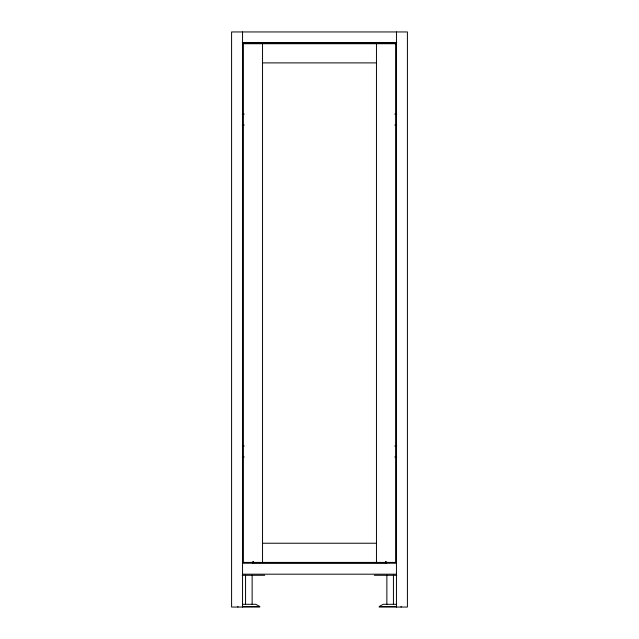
<?xml version="1.0" encoding="UTF-8"?>
<svg xmlns="http://www.w3.org/2000/svg" width="639" height="639" viewBox="0 0 639 639"><rect width="100%" height="100%" fill="white"/><g stroke="black" fill="none" stroke-linecap="round" stroke-linejoin="round"><path stroke-width="0.96" d="M242.269 42.629L396.731 42.629M242.548 42.901L396.452 42.901M262.541 62.894L376.459 62.894M242.269 114.109L244.266 114.109M394.734 114.109L396.731 114.109M242.269 125.06L244.266 125.06M394.734 125.06L396.731 125.06M242.269 446.022L244.266 446.022M394.734 446.022L396.731 446.022M242.269 456.973L244.266 456.973M394.734 456.973L396.731 456.973M262.541 543.238L376.459 543.238M254.05 562.687L384.95 562.687M242.548 563.231L396.452 563.231M242.548 574.189L396.452 574.189M242.237 575.284L264.73 575.284M374.27 575.284L396.763 575.284M242.772 604.31L255.856 604.31L259.801 606.523L243.371 606.523M396.228 604.31L383.144 604.31L379.199 606.523L395.629 606.523M259.801 607.05L231.59 607.05L231.59 31.95L407.41 31.95L407.41 607.05L379.199 607.05M401.108 606.523L401.108 607.05M396.452 31.95L396.452 607.05M393.44 575.284L393.44 604.31M386.867 575.284L386.867 604.31M386.044 561.513L386.044 563.51M385.772 561.513L385.772 563.51M376.459 43.724L376.459 562.408M262.541 43.724L262.541 562.408M253.228 561.513L253.228 563.51M252.956 561.513L252.956 563.51M252.133 575.284L252.133 604.31M245.56 575.284L245.56 604.31M242.548 31.95L242.548 607.05M237.892 606.523L237.892 607.05M395.629 43.724L243.371 43.724L243.371 562.408L395.629 562.408L395.629 43.724"/></g></svg>
